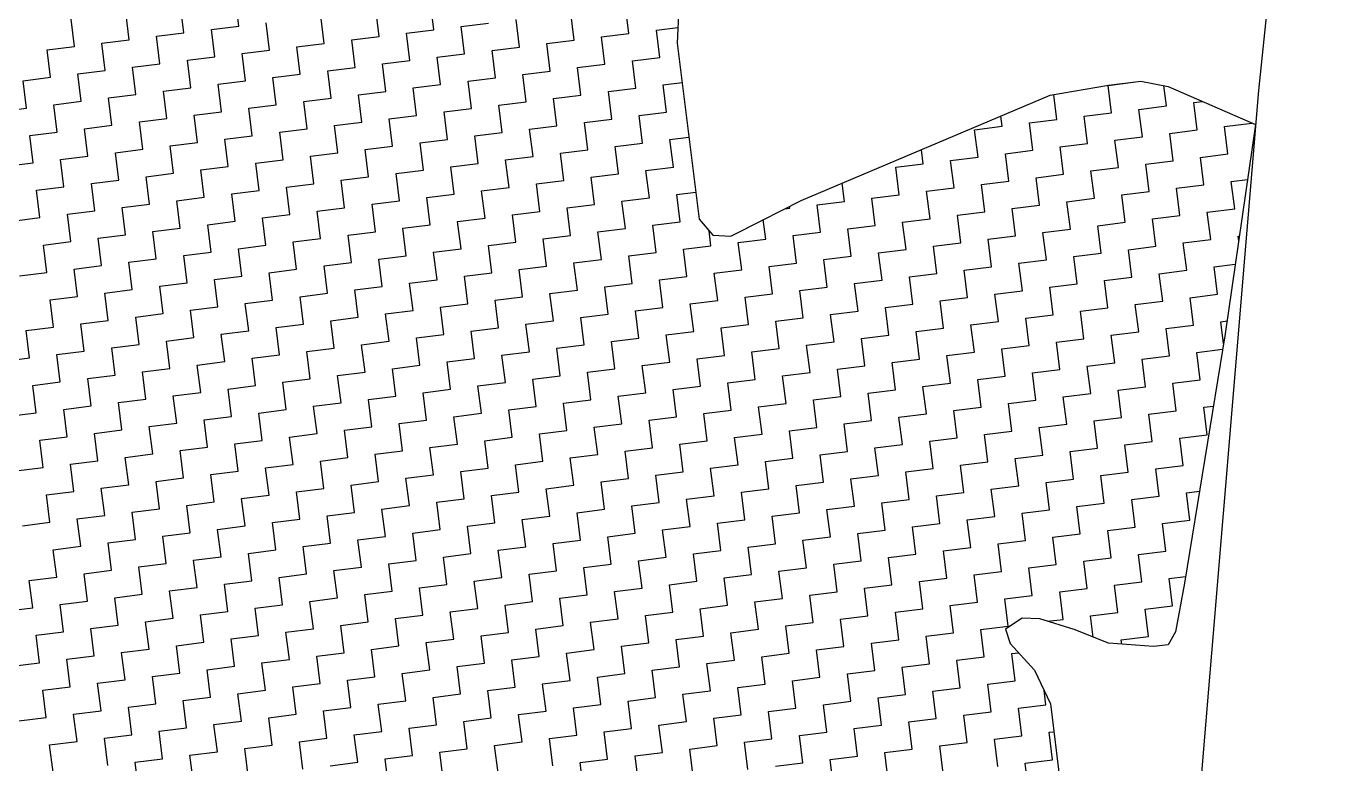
# Model space of a CAD drawing. Header units: metres. Extents: x 286056 to 292206, y 2024114 to 2027347.
# Drawn here: x 291487.5 to 291944.5, y 2025983.3 to 2026242.4 of the extents above; entities that cross this region are included whole.
import ezdxf

# ---------------------------------------------------------------- set-up
doc = ezdxf.new("R2010")
doc.units = ezdxf.units.M
doc.header["$LTSCALE"] = 0.3
doc.header["$MEASUREMENT"] = 0
doc.layers.add('POLY_HATCH', color=12, linetype='Continuous')
doc.layers.add('V_BOUND_LINE', color=7, linetype='Continuous')

# ---------------------------------------------------------------- blocks, each defined once
blk = doc.blocks.new('13')
at = {"layer": 'POLY_HATCH', "linetype": 'Continuous'}
for p, q in [((687.5, 338.75), (687.5, 340)), ((690, 338.75), (690, 340)), ((692.5, 338.75), (692.5, 340)), ((695, 338.75), (695, 340)), ((686.25, 338.75), (687.5, 338.75)), ((686.25, 337.5), (686.25, 338.75)), ((688.75, 338.75), (690, 338.75)), ((688.75, 337.5), (688.75, 338.75)), ((691.25, 338.75), (692.5, 338.75)), ((691.25, 337.5), (691.25, 338.75)), ((693.75, 338.75), (695, 338.75)), ((693.75, 337.5), (693.75, 338.75)), ((696.25, 337.5), (696.25, 338.75)), ((698.75, 337.5), (698.75, 338.75)), ((701.25, 337.5), (701.25, 338.75)), ((703.75, 337.5), (703.75, 338.75)), ((685, 337.5), (686.25, 337.5)), ((685, 336.25), (685, 337.5)), ((687.5, 337.5), (688.75, 337.5)), ((687.5, 336.25), (687.5, 337.5)), ((690, 337.5), (691.25, 337.5)), ((690, 336.25), (690, 337.5)), ((692.5, 337.5), (693.75, 337.5)), ((692.5, 336.25), (692.5, 337.5)), ((695, 337.5), (696.25, 337.5)), ((695, 336.25), (695, 337.5)), ((697.5, 337.5), (698.75, 337.5)), ((697.5, 336.25), (697.5, 337.5)), ((700, 337.5), (701.25, 337.5)), ((700, 336.25), (700, 337.5)), ((702.5, 337.5), (703.75, 337.5)), ((702.5, 336.25), (702.5, 337.5)), ((705, 337.5), (706.25, 337.5)), ((705, 336.25), (705, 337.5)), ((707.5, 336.25), (707.5, 337.5)), ((710, 336.25), (710, 337.5)), ((712.5, 336.25), (712.5, 337.5)), ((683.75, 336.25), (685, 336.25)), ((686.25, 336.25), (687.5, 336.25)), ((686.25, 335), (686.25, 336.25)), ((688.75, 336.25), (690, 336.25)), ((688.75, 335), (688.75, 336.25)), ((691.25, 336.25), (692.5, 336.25)), ((691.25, 335), (691.25, 336.25)), ((693.75, 336.25), (695, 336.25)), ((693.75, 335), (693.75, 336.25)), ((696.25, 336.25), (697.5, 336.25)), ((696.25, 335), (696.25, 336.25)), ((698.75, 336.25), (700, 336.25)), ((698.75, 335), (698.75, 336.25)), ((701.25, 336.25), (702.5, 336.25)), ((701.25, 335), (701.25, 336.25)), ((703.75, 336.25), (705, 336.25)), ((703.75, 335), (703.75, 336.25)), ((706.25, 336.25), (707.5, 336.25)), ((706.25, 335), (706.25, 336.25)), ((708.75, 336.25), (710, 336.25)), ((708.75, 335), (708.75, 336.25)), ((711.25, 336.25), (712.5, 336.25)), ((711.25, 335), (711.25, 336.25)), ((713.75, 336.25), (714.734, 336.25)), ((713.75, 335), (713.75, 336.25)), ((685, 335), (686.25, 335)), ((685, 333.75), (685, 335)), ((687.5, 335), (688.75, 335)), ((687.5, 333.75), (687.5, 335)), ((690, 335), (691.25, 335)), ((690, 333.75), (690, 335)), ((692.5, 335), (693.75, 335)), ((692.5, 333.75), (692.5, 335)), ((695, 335), (696.25, 335)), ((695, 333.75), (695, 335)), ((697.5, 335), (698.75, 335)), ((697.5, 333.75), (697.5, 335)), ((700, 335), (701.25, 335)), ((700, 333.75), (700, 335)), ((702.5, 335), (703.75, 335)), ((702.5, 333.75), (702.5, 335)), ((705, 335), (706.25, 335)), ((705, 333.75), (705, 335)), ((707.5, 335), (708.75, 335)), ((707.5, 333.75), (707.5, 335)), ((710, 335), (711.25, 335)), ((710, 333.75), (710, 335)), ((712.5, 335), (713.75, 335)), ((712.5, 333.75), (712.5, 335)), ((683.75, 333.75), (685, 333.75)), ((686.25, 333.75), (687.5, 333.75)), ((686.25, 332.5), (686.25, 333.75)), ((688.75, 333.75), (690, 333.75)), ((688.75, 332.5), (688.75, 333.75)), ((691.25, 333.75), (692.5, 333.75)), ((691.25, 332.5), (691.25, 333.75)), ((693.75, 333.75), (695, 333.75)), ((693.75, 332.5), (693.75, 333.75)), ((696.25, 333.75), (697.5, 333.75)), ((696.25, 332.5), (696.25, 333.75)), ((698.75, 333.75), (700, 333.75)), ((698.75, 332.5), (698.75, 333.75)), ((701.25, 333.75), (702.5, 333.75)), ((701.25, 332.5), (701.25, 333.75)), ((703.75, 333.75), (705, 333.75)), ((703.75, 332.5), (703.75, 333.75)), ((706.25, 333.75), (707.5, 333.75)), ((706.25, 332.5), (706.25, 333.75)), ((708.75, 333.75), (710, 333.75)), ((708.75, 332.5), (708.75, 333.75)), ((711.25, 333.75), (712.5, 333.75)), ((711.25, 332.5), (711.25, 333.75)), ((713.75, 333.75), (714.616, 333.75)), ((713.75, 332.5), (713.75, 333.75)), ((685, 332.5), (686.25, 332.5)), ((685, 331.25), (685, 332.5)), ((687.5, 332.5), (688.75, 332.5)), ((687.5, 331.25), (687.5, 332.5)), ((690, 332.5), (691.25, 332.5)), ((690, 331.25), (690, 332.5)), ((692.5, 332.5), (693.75, 332.5)), ((692.5, 331.25), (692.5, 332.5)), ((695, 332.5), (696.25, 332.5)), ((695, 331.25), (695, 332.5)), ((697.5, 332.5), (698.75, 332.5)), ((697.5, 331.25), (697.5, 332.5)), ((700, 332.5), (701.25, 332.5)), ((700, 331.25), (700, 332.5)), ((702.5, 332.5), (703.75, 332.5)), ((702.5, 331.25), (702.5, 332.5)), ((705, 332.5), (706.25, 332.5)), ((705, 331.25), (705, 332.5)), ((707.5, 332.5), (708.75, 332.5)), ((707.5, 331.25), (707.5, 332.5)), ((710, 332.5), (711.25, 332.5)), ((710, 331.25), (710, 332.5)), ((712.5, 332.5), (713.75, 332.5)), ((712.5, 331.25), (712.5, 332.5)), ((683.75, 331.25), (685, 331.25)), ((686.25, 331.25), (687.5, 331.25)), ((686.25, 330), (686.25, 331.25)), ((688.75, 331.25), (690, 331.25)), ((688.75, 330), (688.75, 331.25)), ((691.25, 331.25), (692.5, 331.25)), ((691.25, 330), (691.25, 331.25)), ((693.75, 331.25), (695, 331.25)), ((693.75, 330), (693.75, 331.25)), ((696.25, 331.25), (697.5, 331.25)), ((696.25, 330), (696.25, 331.25)), ((698.75, 331.25), (700, 331.25)), ((698.75, 330), (698.75, 331.25)), ((701.25, 331.25), (702.5, 331.25)), ((701.25, 330), (701.25, 331.25)), ((703.75, 331.25), (705, 331.25)), ((703.75, 330), (703.75, 331.25)), ((706.25, 331.25), (707.5, 331.25)), ((706.25, 330), (706.25, 331.25)), ((708.75, 331.25), (710, 331.25)), ((708.75, 330), (708.75, 331.25)), ((711.25, 331.25), (712.5, 331.25)), ((711.25, 330), (711.25, 331.25)), ((713.75, 331.25), (714.616, 331.25)), ((713.75, 330), (713.75, 331.25)), ((731.25, 330), (731.25, 331.134)), ((733.75, 331.25), (735, 331.25)), ((733.75, 330), (733.75, 331.25)), ((735, 331.25), (735, 331.26)), ((736.25, 330), (736.25, 330.923)), ((728.75, 330), (728.75, 330.463)), ((685, 330), (686.25, 330)), ((685, 328.75), (685, 330)), ((687.5, 330), (688.75, 330)), ((687.5, 328.75), (687.5, 330)), ((690, 330), (691.25, 330)), ((690, 328.75), (690, 330)), ((692.5, 330), (693.75, 330)), ((692.5, 328.75), (692.5, 330)), ((695, 330), (696.25, 330)), ((695, 328.75), (695, 330)), ((697.5, 330), (698.75, 330)), ((697.5, 328.75), (697.5, 330)), ((700, 330), (701.25, 330)), ((700, 328.75), (700, 330)), ((702.5, 330), (703.75, 330)), ((702.5, 328.75), (702.5, 330)), ((705, 330), (706.25, 330)), ((705, 328.75), (705, 330)), ((707.5, 330), (708.75, 330)), ((707.5, 328.75), (707.5, 330)), ((710, 330), (711.25, 330)), ((710, 328.75), (710, 330)), ((712.5, 330), (713.75, 330)), ((712.5, 328.75), (712.5, 330)), ((727.5, 330), (728.75, 330)), ((727.5, 328.75), (727.5, 330)), ((730, 330), (731.25, 330)), ((730, 328.75), (730, 330)), ((732.5, 330), (733.75, 330)), ((732.5, 328.75), (732.5, 330)), ((735, 330), (736.25, 330)), ((735, 328.75), (735, 330)), ((737.5, 330), (737.899, 330)), ((737.5, 328.75), (737.5, 330)), ((725, 328.75), (725, 329.398)), ((683.75, 328.75), (685, 328.75)), ((686.25, 328.75), (687.5, 328.75)), ((686.25, 327.5), (686.25, 328.75)), ((688.75, 328.75), (690, 328.75)), ((688.75, 327.5), (688.75, 328.75)), ((691.25, 328.75), (692.5, 328.75)), ((691.25, 327.5), (691.25, 328.75)), ((693.75, 328.75), (695, 328.75)), ((693.75, 327.5), (693.75, 328.75)), ((696.25, 328.75), (697.5, 328.75)), ((696.25, 327.5), (696.25, 328.75)), ((698.75, 328.75), (700, 328.75)), ((698.75, 327.5), (698.75, 328.75)), ((701.25, 328.75), (702.5, 328.75)), ((701.25, 327.5), (701.25, 328.75)), ((703.75, 328.75), (705, 328.75)), ((703.75, 327.5), (703.75, 328.75)), ((706.25, 328.75), (707.5, 328.75)), ((706.25, 327.5), (706.25, 328.75)), ((708.75, 328.75), (710, 328.75)), ((708.75, 327.5), (708.75, 328.75)), ((711.25, 328.75), (712.5, 328.75)), ((711.25, 327.5), (711.25, 328.75)), ((713.75, 328.75), (714.616, 328.75)), ((713.75, 327.5), (713.75, 328.75)), ((723.75, 328.75), (725, 328.75)), ((723.75, 327.5), (723.75, 328.75)), ((726.25, 328.75), (727.5, 328.75)), ((726.25, 327.5), (726.25, 328.75)), ((728.75, 328.75), (730, 328.75)), ((728.75, 327.5), (728.75, 328.75)), ((731.25, 328.75), (732.5, 328.75)), ((731.25, 327.5), (731.25, 328.75)), ((733.75, 328.75), (735, 328.75)), ((733.75, 327.5), (733.75, 328.75)), ((736.25, 328.75), (737.5, 328.75)), ((736.25, 327.5), (736.25, 328.75)), ((738.75, 328.75), (740, 328.75)), ((738.75, 327.5), (738.75, 328.75)), ((740, 328.75), (740, 328.761)), ((721.25, 327.5), (721.25, 328.333)), ((685, 327.5), (686.25, 327.5)), ((685, 326.25), (685, 327.5)), ((687.5, 327.5), (688.75, 327.5)), ((687.5, 326.25), (687.5, 327.5)), ((690, 327.5), (691.25, 327.5)), ((690, 326.25), (690, 327.5)), ((692.5, 327.5), (693.75, 327.5)), ((692.5, 326.25), (692.5, 327.5)), ((695, 327.5), (696.25, 327.5)), ((695, 326.25), (695, 327.5)), ((697.5, 327.5), (698.75, 327.5)), ((697.5, 326.25), (697.5, 327.5)), ((700, 327.5), (701.25, 327.5)), ((700, 326.25), (700, 327.5)), ((702.5, 327.5), (703.75, 327.5)), ((702.5, 326.25), (702.5, 327.5)), ((705, 327.5), (706.25, 327.5)), ((705, 326.25), (705, 327.5)), ((707.5, 327.5), (708.75, 327.5)), ((707.5, 326.25), (707.5, 327.5)), ((710, 327.5), (711.25, 327.5)), ((710, 326.25), (710, 327.5)), ((712.5, 327.5), (713.75, 327.5)), ((712.5, 326.25), (712.5, 327.5)), ((718.518, 327.5), (718.75, 327.5)), ((718.75, 327.5), (718.75, 327.583)), ((720, 327.5), (721.25, 327.5)), ((720, 326.25), (720, 327.5)), ((722.5, 327.5), (723.75, 327.5)), ((722.5, 326.25), (722.5, 327.5)), ((725, 327.5), (726.25, 327.5)), ((725, 326.25), (725, 327.5)), ((727.5, 327.5), (728.75, 327.5)), ((727.5, 326.25), (727.5, 327.5)), ((730, 327.5), (731.25, 327.5)), ((730, 326.25), (730, 327.5)), ((732.5, 327.5), (733.75, 327.5)), ((732.5, 326.25), (732.5, 327.5)), ((735, 327.5), (736.25, 327.5)), ((735, 326.25), (735, 327.5)), ((737.5, 327.5), (738.75, 327.5)), ((737.5, 326.25), (737.5, 327.5)), ((715, 326.25), (715, 326.937)), ((717.5, 326.25), (717.5, 327.137)), ((683.75, 326.25), (685, 326.25)), ((683.75, 325), (683.75, 326.25)), ((686.25, 326.25), (687.5, 326.25)), ((686.25, 325), (686.25, 326.25)), ((688.75, 326.25), (690, 326.25)), ((688.75, 325), (688.75, 326.25)), ((691.25, 326.25), (692.5, 326.25)), ((691.25, 325), (691.25, 326.25)), ((693.75, 326.25), (695, 326.25)), ((693.75, 325), (693.75, 326.25)), ((696.25, 326.25), (697.5, 326.25)), ((696.25, 325), (696.25, 326.25)), ((698.75, 326.25), (700, 326.25)), ((698.75, 325), (698.75, 326.25)), ((701.25, 326.25), (702.5, 326.25)), ((701.25, 325), (701.25, 326.25)), ((703.75, 326.25), (705, 326.25)), ((703.75, 325), (703.75, 326.25)), ((706.25, 326.25), (707.5, 326.25)), ((706.25, 325), (706.25, 326.25)), ((708.75, 326.25), (710, 326.25)), ((708.75, 325), (708.75, 326.25)), ((711.25, 326.25), (712.5, 326.25)), ((711.25, 325), (711.25, 326.25)), ((713.75, 326.25), (715, 326.25)), ((713.75, 325), (713.75, 326.25)), ((716.25, 326.25), (717.5, 326.25)), ((716.25, 325), (716.25, 326.25)), ((718.75, 326.25), (720, 326.25)), ((718.75, 325), (718.75, 326.25)), ((721.25, 326.25), (722.5, 326.25)), ((721.25, 325), (721.25, 326.25)), ((723.75, 326.25), (725, 326.25)), ((723.75, 325), (723.75, 326.25)), ((726.25, 326.25), (727.5, 326.25)), ((726.25, 325), (726.25, 326.25)), ((728.75, 326.25), (730, 326.25)), ((728.75, 325), (728.75, 326.25)), ((731.25, 326.25), (732.5, 326.25)), ((731.25, 325), (731.25, 326.25)), ((733.75, 326.25), (735, 326.25)), ((733.75, 325), (733.75, 326.25)), ((736.25, 326.25), (737.5, 326.25)), ((736.25, 325), (736.25, 326.25)), ((738.75, 326.25), (739.495, 326.25)), ((738.75, 325), (738.75, 326.25)), ((682.5, 325), (683.75, 325)), ((685, 325), (686.25, 325)), ((685, 323.75), (685, 325)), ((687.5, 325), (688.75, 325)), ((687.5, 323.75), (687.5, 325)), ((690, 325), (691.25, 325)), ((690, 323.75), (690, 325)), ((692.5, 325), (693.75, 325)), ((692.5, 323.75), (692.5, 325)), ((695, 325), (696.25, 325)), ((695, 323.75), (695, 325)), ((697.5, 325), (698.75, 325)), ((697.5, 323.75), (697.5, 325)), ((700, 325), (701.25, 325)), ((700, 323.75), (700, 325)), ((702.5, 325), (703.75, 325)), ((702.5, 323.75), (702.5, 325)), ((705, 325), (706.25, 325)), ((705, 323.75), (705, 325)), ((707.5, 325), (708.75, 325)), ((707.5, 323.75), (707.5, 325)), ((710, 325), (711.25, 325)), ((710, 323.75), (710, 325)), ((712.5, 325), (713.75, 325)), ((712.5, 323.75), (712.5, 325)), ((715, 325), (716.25, 325)), ((715, 323.75), (715, 325)), ((717.5, 325), (718.75, 325)), ((717.5, 323.75), (717.5, 325)), ((720, 325), (721.25, 325)), ((720, 323.75), (720, 325)), ((722.5, 325), (723.75, 325)), ((722.5, 323.75), (722.5, 325)), ((725, 325), (726.25, 325)), ((725, 323.75), (725, 325)), ((727.5, 325), (728.75, 325)), ((727.5, 323.75), (727.5, 325)), ((730, 325), (731.25, 325)), ((730, 323.75), (730, 325)), ((732.5, 325), (733.75, 325)), ((732.5, 323.75), (732.5, 325)), ((735, 325), (736.25, 325)), ((735, 323.75), (735, 325)), ((737.5, 325), (738.75, 325)), ((737.5, 323.75), (737.5, 325)), ((683.75, 323.75), (685, 323.75)), ((683.75, 322.5), (683.75, 323.75)), ((686.25, 323.75), (687.5, 323.75)), ((686.25, 322.5), (686.25, 323.75)), ((688.75, 323.75), (690, 323.75)), ((688.75, 322.5), (688.75, 323.75)), ((691.25, 323.75), (692.5, 323.75)), ((691.25, 322.5), (691.25, 323.75)), ((693.75, 323.75), (695, 323.75)), ((693.75, 322.5), (693.75, 323.75)), ((696.25, 323.75), (697.5, 323.75)), ((696.25, 322.5), (696.25, 323.75)), ((698.75, 323.75), (700, 323.75)), ((698.75, 322.5), (698.75, 323.75)), ((701.25, 323.75), (702.5, 323.75)), ((701.25, 322.5), (701.25, 323.75)), ((703.75, 323.75), (705, 323.75)), ((703.75, 322.5), (703.75, 323.75)), ((706.25, 323.75), (707.5, 323.75)), ((706.25, 322.5), (706.25, 323.75)), ((708.75, 323.75), (710, 323.75)), ((708.75, 322.5), (708.75, 323.75)), ((711.25, 323.75), (712.5, 323.75)), ((711.25, 322.5), (711.25, 323.75)), ((713.75, 323.75), (715, 323.75)), ((713.75, 322.5), (713.75, 323.75)), ((716.25, 323.75), (717.5, 323.75)), ((716.25, 322.5), (716.25, 323.75)), ((718.75, 323.75), (720, 323.75)), ((718.75, 322.5), (718.75, 323.75)), ((721.25, 323.75), (722.5, 323.75)), ((721.25, 322.5), (721.25, 323.75)), ((723.75, 323.75), (725, 323.75)), ((723.75, 322.5), (723.75, 323.75)), ((726.25, 323.75), (727.5, 323.75)), ((726.25, 322.5), (726.25, 323.75)), ((728.75, 323.75), (730, 323.75)), ((728.75, 322.5), (728.75, 323.75)), ((731.25, 323.75), (732.5, 323.75)), ((731.25, 322.5), (731.25, 323.75)), ((733.75, 323.75), (735, 323.75)), ((733.75, 322.5), (733.75, 323.75)), ((736.25, 323.75), (737.5, 323.75)), ((736.25, 322.5), (736.25, 323.75)), ((738.75, 323.75), (738.81, 323.75)), ((738.75, 323.532), (738.75, 323.75)), ((682.5, 322.5), (683.75, 322.5)), ((685, 322.5), (686.25, 322.5)), ((685, 321.25), (685, 322.5)), ((687.5, 322.5), (688.75, 322.5)), ((687.5, 321.25), (687.5, 322.5)), ((690, 322.5), (691.25, 322.5)), ((690, 321.25), (690, 322.5)), ((692.5, 322.5), (693.75, 322.5)), ((692.5, 321.25), (692.5, 322.5)), ((695, 322.5), (696.25, 322.5)), ((695, 321.25), (695, 322.5)), ((697.5, 322.5), (698.75, 322.5)), ((697.5, 321.25), (697.5, 322.5)), ((700, 322.5), (701.25, 322.5)), ((700, 321.25), (700, 322.5)), ((702.5, 322.5), (703.75, 322.5)), ((702.5, 321.25), (702.5, 322.5)), ((705, 322.5), (706.25, 322.5)), ((705, 321.25), (705, 322.5)), ((707.5, 322.5), (708.75, 322.5)), ((707.5, 321.25), (707.5, 322.5)), ((710, 322.5), (711.25, 322.5)), ((710, 321.25), (710, 322.5)), ((712.5, 322.5), (713.75, 322.5)), ((712.5, 321.25), (712.5, 322.5)), ((715, 322.5), (716.25, 322.5)), ((715, 321.25), (715, 322.5)), ((717.5, 322.5), (718.75, 322.5)), ((717.5, 321.25), (717.5, 322.5)), ((720, 322.5), (721.25, 322.5)), ((720, 321.25), (720, 322.5)), ((722.5, 322.5), (723.75, 322.5)), ((722.5, 321.25), (722.5, 322.5)), ((725, 322.5), (726.25, 322.5)), ((725, 321.25), (725, 322.5)), ((727.5, 322.5), (728.75, 322.5)), ((727.5, 321.25), (727.5, 322.5)), ((730, 322.5), (731.25, 322.5)), ((730, 321.25), (730, 322.5)), ((732.5, 322.5), (733.75, 322.5)), ((732.5, 321.25), (732.5, 322.5)), ((735, 322.5), (736.25, 322.5)), ((735, 321.25), (735, 322.5)), ((737.5, 322.5), (738.467, 322.5)), ((737.5, 321.25), (737.5, 322.5)), ((683.75, 321.25), (685, 321.25)), ((683.75, 320), (683.75, 321.25)), ((686.25, 321.25), (687.5, 321.25)), ((686.25, 320), (686.25, 321.25)), ((688.75, 321.25), (690, 321.25)), ((688.75, 320), (688.75, 321.25)), ((691.25, 321.25), (692.5, 321.25)), ((691.25, 320), (691.25, 321.25)), ((693.75, 321.25), (695, 321.25)), ((693.75, 320), (693.75, 321.25)), ((696.25, 321.25), (697.5, 321.25)), ((696.25, 320), (696.25, 321.25)), ((698.75, 321.25), (700, 321.25)), ((698.75, 320), (698.75, 321.25)), ((701.25, 321.25), (702.5, 321.25)), ((701.25, 320), (701.25, 321.25)), ((703.75, 321.25), (705, 321.25)), ((703.75, 320), (703.75, 321.25)), ((706.25, 321.25), (707.5, 321.25)), ((706.25, 320), (706.25, 321.25)), ((708.75, 321.25), (710, 321.25)), ((708.75, 320), (708.75, 321.25)), ((711.25, 321.25), (712.5, 321.25)), ((711.25, 320), (711.25, 321.25)), ((713.75, 321.25), (715, 321.25)), ((713.75, 320), (713.75, 321.25)), ((716.25, 321.25), (717.5, 321.25)), ((716.25, 320), (716.25, 321.25)), ((718.75, 321.25), (720, 321.25)), ((718.75, 320), (718.75, 321.25)), ((721.25, 321.25), (722.5, 321.25)), ((721.25, 320), (721.25, 321.25)), ((723.75, 321.25), (725, 321.25)), ((723.75, 320), (723.75, 321.25)), ((726.25, 321.25), (727.5, 321.25)), ((726.25, 320), (726.25, 321.25)), ((728.75, 321.25), (730, 321.25)), ((728.75, 320), (728.75, 321.25)), ((731.25, 321.25), (732.5, 321.25)), ((731.25, 320), (731.25, 321.25)), ((733.75, 321.25), (735, 321.25)), ((733.75, 320), (733.75, 321.25)), ((736.25, 321.25), (737.5, 321.25)), ((736.25, 320), (736.25, 321.25)), ((682.5, 320), (683.75, 320)), ((685, 320), (686.25, 320)), ((685, 318.75), (685, 320)), ((687.5, 320), (688.75, 320)), ((687.5, 318.75), (687.5, 320)), ((690, 320), (691.25, 320)), ((690, 318.75), (690, 320)), ((692.5, 320), (693.75, 320)), ((692.5, 318.75), (692.5, 320)), ((695, 320), (696.25, 320)), ((695, 318.75), (695, 320)), ((697.5, 320), (698.75, 320)), ((697.5, 318.75), (697.5, 320)), ((700, 320), (701.25, 320)), ((700, 318.75), (700, 320)), ((702.5, 320), (703.75, 320)), ((702.5, 318.75), (702.5, 320)), ((705, 320), (706.25, 320)), ((705, 318.75), (705, 320)), ((707.5, 320), (708.75, 320)), ((707.5, 318.75), (707.5, 320)), ((710, 320), (711.25, 320)), ((710, 318.75), (710, 320)), ((712.5, 320), (713.75, 320)), ((712.5, 318.75), (712.5, 320)), ((715, 320), (716.25, 320)), ((715, 318.75), (715, 320)), ((717.5, 320), (718.75, 320)), ((717.5, 318.75), (717.5, 320)), ((720, 320), (721.25, 320)), ((720, 318.75), (720, 320)), ((722.5, 320), (723.75, 320)), ((722.5, 318.75), (722.5, 320)), ((725, 320), (726.25, 320)), ((725, 318.75), (725, 320)), ((727.5, 320), (728.75, 320)), ((727.5, 318.75), (727.5, 320)), ((730, 320), (731.25, 320)), ((730, 318.75), (730, 320)), ((732.5, 320), (733.75, 320)), ((732.5, 318.75), (732.5, 320)), ((735, 320), (736.25, 320)), ((735, 318.75), (735, 320)), ((737.5, 320), (737.782, 320)), ((737.5, 319.001), (737.5, 320)), ((683.75, 318.75), (685, 318.75)), ((683.75, 317.5), (683.75, 318.75)), ((686.25, 318.75), (687.5, 318.75)), ((686.25, 317.5), (686.25, 318.75)), ((688.75, 318.75), (690, 318.75)), ((688.75, 317.5), (688.75, 318.75)), ((691.25, 318.75), (692.5, 318.75)), ((691.25, 317.5), (691.25, 318.75)), ((693.75, 318.75), (695, 318.75)), ((693.75, 317.5), (693.75, 318.75)), ((696.25, 318.75), (697.5, 318.75)), ((696.25, 317.5), (696.25, 318.75)), ((698.75, 318.75), (700, 318.75)), ((698.75, 317.5), (698.75, 318.75)), ((701.25, 318.75), (702.5, 318.75)), ((701.25, 317.5), (701.25, 318.75)), ((703.75, 318.75), (705, 318.75)), ((703.75, 317.5), (703.75, 318.75)), ((706.25, 318.75), (707.5, 318.75)), ((706.25, 317.5), (706.25, 318.75)), ((708.75, 318.75), (710, 318.75)), ((708.75, 317.5), (708.75, 318.75)), ((711.25, 318.75), (712.5, 318.75)), ((711.25, 317.5), (711.25, 318.75)), ((713.75, 318.75), (715, 318.75)), ((713.75, 317.5), (713.75, 318.75)), ((716.25, 318.75), (717.5, 318.75)), ((716.25, 317.5), (716.25, 318.75)), ((718.75, 318.75), (720, 318.75)), ((718.75, 317.5), (718.75, 318.75)), ((721.25, 318.75), (722.5, 318.75)), ((721.25, 317.5), (721.25, 318.75)), ((723.75, 318.75), (725, 318.75)), ((723.75, 317.5), (723.75, 318.75)), ((726.25, 318.75), (727.5, 318.75)), ((726.25, 317.5), (726.25, 318.75)), ((728.75, 318.75), (730, 318.75)), ((728.75, 317.5), (728.75, 318.75)), ((731.25, 318.75), (732.5, 318.75)), ((731.25, 317.5), (731.25, 318.75)), ((733.75, 318.75), (735, 318.75)), ((733.75, 317.5), (733.75, 318.75)), ((736.25, 318.75), (737.426, 318.75)), ((736.25, 317.5), (736.25, 318.75)), ((682.5, 317.5), (683.75, 317.5)), ((685, 317.5), (686.25, 317.5)), ((685, 316.25), (685, 317.5)), ((687.5, 317.5), (688.75, 317.5)), ((687.5, 316.25), (687.5, 317.5)), ((690, 317.5), (691.25, 317.5)), ((690, 316.25), (690, 317.5)), ((692.5, 317.5), (693.75, 317.5)), ((692.5, 316.25), (692.5, 317.5)), ((695, 317.5), (696.25, 317.5)), ((695, 316.25), (695, 317.5)), ((697.5, 317.5), (698.75, 317.5)), ((697.5, 316.25), (697.5, 317.5)), ((700, 317.5), (701.25, 317.5)), ((700, 316.25), (700, 317.5)), ((702.5, 317.5), (703.75, 317.5)), ((702.5, 316.25), (702.5, 317.5)), ((705, 317.5), (706.25, 317.5)), ((705, 316.25), (705, 317.5)), ((707.5, 317.5), (708.75, 317.5)), ((707.5, 316.25), (707.5, 317.5)), ((710, 317.5), (711.25, 317.5)), ((710, 316.25), (710, 317.5)), ((712.5, 317.5), (713.75, 317.5)), ((712.5, 316.25), (712.5, 317.5)), ((715, 317.5), (716.25, 317.5)), ((715, 316.25), (715, 317.5)), ((717.5, 317.5), (718.75, 317.5)), ((717.5, 316.25), (717.5, 317.5)), ((720, 317.5), (721.25, 317.5)), ((720, 316.25), (720, 317.5)), ((722.5, 317.5), (723.75, 317.5)), ((722.5, 316.25), (722.5, 317.5)), ((725, 317.5), (726.25, 317.5)), ((725, 316.25), (725, 317.5)), ((727.5, 317.5), (728.75, 317.5)), ((727.5, 316.25), (727.5, 317.5)), ((730, 317.5), (731.25, 317.5)), ((730, 316.25), (730, 317.5)), ((732.5, 317.5), (733.75, 317.5)), ((732.5, 316.25), (732.5, 317.5)), ((735, 317.5), (736.25, 317.5)), ((735, 316.25), (735, 317.5)), ((683.75, 316.25), (685, 316.25)), ((683.75, 315), (683.75, 316.25)), ((686.25, 316.25), (687.5, 316.25)), ((686.25, 315), (686.25, 316.25)), ((688.75, 316.25), (690, 316.25)), ((688.75, 315), (688.75, 316.25)), ((691.25, 316.25), (692.5, 316.25)), ((691.25, 315), (691.25, 316.25)), ((693.75, 316.25), (695, 316.25)), ((693.75, 315), (693.75, 316.25)), ((696.25, 316.25), (697.5, 316.25)), ((696.25, 315), (696.25, 316.25)), ((698.75, 316.25), (700, 316.25)), ((698.75, 315), (698.75, 316.25)), ((701.25, 316.25), (702.5, 316.25)), ((701.25, 315), (701.25, 316.25)), ((703.75, 316.25), (705, 316.25)), ((703.75, 315), (703.75, 316.25)), ((706.25, 316.25), (707.5, 316.25)), ((706.25, 315), (706.25, 316.25)), ((708.75, 316.25), (710, 316.25)), ((708.75, 315), (708.75, 316.25)), ((711.25, 316.25), (712.5, 316.25)), ((711.25, 315), (711.25, 316.25)), ((713.75, 316.25), (715, 316.25)), ((713.75, 315), (713.75, 316.25)), ((716.25, 316.25), (717.5, 316.25)), ((716.25, 315), (716.25, 316.25)), ((718.75, 316.25), (720, 316.25)), ((718.75, 315), (718.75, 316.25)), ((721.25, 316.25), (722.5, 316.25)), ((721.25, 315), (721.25, 316.25)), ((723.75, 316.25), (725, 316.25)), ((723.75, 315), (723.75, 316.25)), ((726.25, 316.25), (727.5, 316.25)), ((726.25, 315), (726.25, 316.25)), ((728.75, 316.25), (730, 316.25)), ((728.75, 315), (728.75, 316.25)), ((731.25, 316.25), (732.5, 316.25)), ((731.25, 315), (731.25, 316.25)), ((733.75, 316.25), (735, 316.25)), ((733.75, 315), (733.75, 316.25)), ((736.25, 316.25), (736.694, 316.25)), ((736.25, 315), (736.25, 316.25)), ((682.5, 315), (683.75, 315)), ((682.5, 313.75), (682.5, 315)), ((685, 315), (686.25, 315)), ((685, 313.75), (685, 315)), ((687.5, 315), (688.75, 315)), ((687.5, 313.75), (687.5, 315)), ((690, 315), (691.25, 315)), ((690, 313.75), (690, 315)), ((692.5, 315), (693.75, 315)), ((692.5, 313.75), (692.5, 315)), ((695, 315), (696.25, 315)), ((695, 313.75), (695, 315)), ((697.5, 315), (698.75, 315)), ((697.5, 313.75), (697.5, 315)), ((700, 315), (701.25, 315)), ((700, 313.75), (700, 315)), ((702.5, 315), (703.75, 315)), ((702.5, 313.75), (702.5, 315)), ((705, 315), (706.25, 315)), ((705, 313.75), (705, 315)), ((707.5, 315), (708.75, 315)), ((707.5, 313.75), (707.5, 315)), ((710, 315), (711.25, 315)), ((710, 313.75), (710, 315)), ((712.5, 315), (713.75, 315)), ((712.5, 313.75), (712.5, 315)), ((715, 315), (716.25, 315)), ((715, 313.75), (715, 315)), ((717.5, 315), (718.75, 315)), ((717.5, 313.75), (717.5, 315)), ((720, 315), (721.25, 315)), ((720, 313.75), (720, 315)), ((722.5, 315), (723.75, 315)), ((722.5, 313.75), (722.5, 315)), ((725, 315), (726.25, 315)), ((725, 313.75), (725, 315)), ((727.5, 315), (728.75, 315)), ((727.5, 313.75), (727.5, 315)), ((730, 315), (731.25, 315)), ((730, 313.75), (730, 315)), ((732.5, 315), (733.75, 315)), ((732.5, 313.75), (732.5, 315)), ((735, 315), (736.25, 315)), ((735, 313.75), (735, 315)), ((681.25, 313.75), (682.5, 313.75)), ((683.75, 313.75), (685, 313.75)), ((683.75, 312.5), (683.75, 313.75)), ((686.25, 313.75), (687.5, 313.75)), ((686.25, 312.5), (686.25, 313.75)), ((688.75, 313.75), (690, 313.75)), ((688.75, 312.5), (688.75, 313.75)), ((691.25, 313.75), (692.5, 313.75)), ((691.25, 312.5), (691.25, 313.75)), ((693.75, 313.75), (695, 313.75)), ((693.75, 312.5), (693.75, 313.75)), ((696.25, 313.75), (697.5, 313.75)), ((696.25, 312.5), (696.25, 313.75)), ((698.75, 313.75), (700, 313.75)), ((698.75, 312.5), (698.75, 313.75)), ((701.25, 313.75), (702.5, 313.75)), ((701.25, 312.5), (701.25, 313.75)), ((703.75, 313.75), (705, 313.75)), ((703.75, 312.5), (703.75, 313.75)), ((706.25, 313.75), (707.5, 313.75)), ((706.25, 312.5), (706.25, 313.75)), ((708.75, 313.75), (710, 313.75)), ((708.75, 312.5), (708.75, 313.75)), ((711.25, 313.75), (712.5, 313.75)), ((711.25, 312.5), (711.25, 313.75)), ((713.75, 313.75), (715, 313.75)), ((713.75, 312.5), (713.75, 313.75)), ((716.25, 313.75), (717.5, 313.75)), ((716.25, 312.5), (716.25, 313.75)), ((718.75, 313.75), (720, 313.75)), ((718.75, 312.5), (718.75, 313.75)), ((721.25, 313.75), (722.5, 313.75)), ((721.25, 312.5), (721.25, 313.75)), ((723.75, 313.75), (725, 313.75)), ((723.75, 312.5), (723.75, 313.75)), ((726.25, 313.75), (727.5, 313.75)), ((726.25, 312.5), (726.25, 313.75)), ((728.75, 313.75), (730, 313.75)), ((728.75, 312.5), (728.75, 313.75)), ((731.25, 313.75), (732.5, 313.75)), ((731.25, 312.5), (731.25, 313.75)), ((733.75, 313.75), (735, 313.75)), ((733.75, 312.5), (733.75, 313.75)), ((682.5, 312.5), (683.75, 312.5)), ((682.5, 311.25), (682.5, 312.5)), ((685, 312.5), (686.25, 312.5)), ((685, 311.25), (685, 312.5)), ((687.5, 312.5), (688.75, 312.5)), ((687.5, 311.25), (687.5, 312.5)), ((690, 312.5), (691.25, 312.5)), ((690, 311.25), (690, 312.5)), ((692.5, 312.5), (693.75, 312.5)), ((692.5, 311.25), (692.5, 312.5)), ((695, 312.5), (696.25, 312.5)), ((695, 311.25), (695, 312.5)), ((697.5, 312.5), (698.75, 312.5)), ((697.5, 311.25), (697.5, 312.5)), ((700, 312.5), (701.25, 312.5)), ((700, 311.25), (700, 312.5)), ((702.5, 312.5), (703.75, 312.5)), ((702.5, 311.25), (702.5, 312.5)), ((705, 312.5), (706.25, 312.5)), ((705, 311.25), (705, 312.5)), ((707.5, 312.5), (708.75, 312.5)), ((707.5, 311.25), (707.5, 312.5)), ((710, 312.5), (711.25, 312.5)), ((710, 311.25), (710, 312.5)), ((712.5, 312.5), (713.75, 312.5)), ((712.5, 311.25), (712.5, 312.5)), ((715, 312.5), (716.25, 312.5)), ((715, 311.25), (715, 312.5)), ((717.5, 312.5), (718.75, 312.5)), ((717.5, 311.25), (717.5, 312.5)), ((720, 312.5), (721.25, 312.5)), ((720, 311.25), (720, 312.5)), ((722.5, 312.5), (723.75, 312.5)), ((722.5, 311.25), (722.5, 312.5)), ((725, 312.5), (726.25, 312.5)), ((725, 311.25), (725, 312.5)), ((727.5, 312.5), (728.75, 312.5)), ((727.5, 311.25), (727.5, 312.5)), ((730, 312.5), (731.25, 312.5)), ((730, 311.25), (730, 312.5)), ((732.5, 312.5), (733.75, 312.5)), ((732.5, 311.25), (732.5, 312.5)), ((735, 312.5), (735.596, 312.5)), ((735, 311.25), (735, 312.5)), ((681.25, 311.25), (682.5, 311.25)), ((683.75, 311.25), (685, 311.25)), ((683.75, 310), (683.75, 311.25)), ((686.25, 311.25), (687.5, 311.25)), ((686.25, 310), (686.25, 311.25)), ((688.75, 311.25), (690, 311.25)), ((688.75, 310), (688.75, 311.25)), ((691.25, 311.25), (692.5, 311.25)), ((691.25, 310), (691.25, 311.25)), ((693.75, 311.25), (695, 311.25)), ((693.75, 310), (693.75, 311.25)), ((696.25, 311.25), (697.5, 311.25)), ((696.25, 310), (696.25, 311.25)), ((698.75, 311.25), (700, 311.25)), ((698.75, 310), (698.75, 311.25)), ((701.25, 311.25), (702.5, 311.25)), ((701.25, 310), (701.25, 311.25)), ((703.75, 311.25), (705, 311.25)), ((703.75, 310), (703.75, 311.25)), ((706.25, 311.25), (707.5, 311.25)), ((706.25, 310), (706.25, 311.25)), ((708.75, 311.25), (710, 311.25)), ((708.75, 310), (708.75, 311.25)), ((711.25, 311.25), (712.5, 311.25)), ((711.25, 310), (711.25, 311.25)), ((713.75, 311.25), (715, 311.25)), ((713.75, 310), (713.75, 311.25)), ((716.25, 311.25), (717.5, 311.25)), ((716.25, 310), (716.25, 311.25)), ((718.75, 311.25), (720, 311.25)), ((718.75, 310), (718.75, 311.25)), ((721.25, 311.25), (722.5, 311.25)), ((721.25, 310), (721.25, 311.25)), ((723.75, 311.25), (725, 311.25)), ((723.75, 310), (723.75, 311.25)), ((726.25, 311.25), (727.5, 311.25)), ((726.25, 310), (726.25, 311.25)), ((728.75, 311.25), (730, 311.25)), ((728.75, 310), (728.75, 311.25)), ((731.25, 311.25), (732.5, 311.25)), ((731.25, 310), (731.25, 311.25)), ((733.75, 311.25), (735, 311.25)), ((733.75, 310), (733.75, 311.25)), ((682.5, 310), (683.75, 310)), ((682.5, 308.75), (682.5, 310)), ((685, 310), (686.25, 310)), ((685, 308.75), (685, 310)), ((687.5, 310), (688.75, 310)), ((687.5, 308.75), (687.5, 310)), ((690, 310), (691.25, 310)), ((690, 308.75), (690, 310)), ((692.5, 310), (693.75, 310)), ((692.5, 308.75), (692.5, 310)), ((695, 310), (696.25, 310)), ((695, 308.75), (695, 310)), ((697.5, 310), (698.75, 310)), ((697.5, 308.75), (697.5, 310)), ((700, 310), (701.25, 310)), ((700, 308.75), (700, 310)), ((702.5, 310), (703.75, 310)), ((702.5, 308.75), (702.5, 310)), ((705, 310), (706.25, 310)), ((705, 308.75), (705, 310)), ((707.5, 310), (708.75, 310)), ((707.5, 308.75), (707.5, 310)), ((710, 310), (711.25, 310)), ((710, 308.75), (710, 310)), ((712.5, 310), (713.75, 310)), ((712.5, 308.75), (712.5, 310)), ((715, 310), (716.25, 310)), ((715, 308.75), (715, 310)), ((717.5, 310), (718.75, 310)), ((717.5, 308.75), (717.5, 310)), ((720, 310), (721.25, 310)), ((720, 308.75), (720, 310)), ((722.5, 310), (723.75, 310)), ((722.5, 308.75), (722.5, 310)), ((725, 310), (726.25, 310)), ((725, 308.75), (725, 310)), ((727.5, 310), (728.75, 310)), ((727.5, 308.75), (727.5, 310)), ((730, 310), (731.25, 310)), ((730, 308.75), (730, 310)), ((732.5, 310), (733.75, 310)), ((732.5, 308.75), (732.5, 310)), ((681.25, 308.75), (682.5, 308.75)), ((683.75, 308.75), (685, 308.75)), ((683.75, 307.5), (683.75, 308.75)), ((686.25, 308.75), (687.5, 308.75)), ((686.25, 307.5), (686.25, 308.75)), ((688.75, 308.75), (690, 308.75)), ((688.75, 307.5), (688.75, 308.75)), ((691.25, 308.75), (692.5, 308.75)), ((691.25, 307.5), (691.25, 308.75)), ((693.75, 308.75), (695, 308.75)), ((693.75, 307.5), (693.75, 308.75)), ((696.25, 308.75), (697.5, 308.75)), ((696.25, 307.5), (696.25, 308.75)), ((698.75, 308.75), (700, 308.75)), ((698.75, 307.5), (698.75, 308.75)), ((701.25, 308.75), (702.5, 308.75)), ((701.25, 307.5), (701.25, 308.75)), ((703.75, 308.75), (705, 308.75)), ((703.75, 307.5), (703.75, 308.75)), ((706.25, 308.75), (707.5, 308.75)), ((706.25, 307.5), (706.25, 308.75)), ((708.75, 308.75), (710, 308.75)), ((708.75, 307.5), (708.75, 308.75)), ((711.25, 308.75), (712.5, 308.75)), ((711.25, 307.5), (711.25, 308.75)), ((713.75, 308.75), (715, 308.75)), ((713.75, 307.5), (713.75, 308.75)), ((716.25, 308.75), (717.5, 308.75)), ((716.25, 307.5), (716.25, 308.75)), ((718.75, 308.75), (720, 308.75)), ((718.75, 307.5), (718.75, 308.75)), ((721.25, 308.75), (722.5, 308.75)), ((721.25, 307.5), (721.25, 308.75)), ((723.75, 308.75), (725, 308.75)), ((723.75, 307.5), (723.75, 308.75)), ((726.25, 308.75), (727.5, 308.75)), ((726.25, 307.5), (726.25, 308.75)), ((728.75, 308.75), (730, 308.75)), ((728.75, 307.5), (728.75, 308.75)), ((731.25, 308.75), (732.5, 308.75)), ((731.25, 307.5), (731.25, 308.75)), ((733.75, 308.75), (734.498, 308.75)), ((733.75, 307.5), (733.75, 308.75)), ((682.5, 307.5), (683.75, 307.5)), ((682.5, 306.25), (682.5, 307.5)), ((685, 307.5), (686.25, 307.5)), ((685, 306.25), (685, 307.5)), ((687.5, 307.5), (688.75, 307.5)), ((687.5, 306.25), (687.5, 307.5)), ((690, 307.5), (691.25, 307.5)), ((690, 306.25), (690, 307.5)), ((692.5, 307.5), (693.75, 307.5)), ((692.5, 306.25), (692.5, 307.5)), ((695, 307.5), (696.25, 307.5)), ((695, 306.25), (695, 307.5)), ((697.5, 307.5), (698.75, 307.5)), ((697.5, 306.25), (697.5, 307.5)), ((700, 307.5), (701.25, 307.5)), ((700, 306.25), (700, 307.5)), ((702.5, 307.5), (703.75, 307.5)), ((702.5, 306.25), (702.5, 307.5)), ((705, 307.5), (706.25, 307.5)), ((705, 306.25), (705, 307.5)), ((707.5, 307.5), (708.75, 307.5)), ((707.5, 306.25), (707.5, 307.5)), ((710, 307.5), (711.25, 307.5)), ((710, 306.25), (710, 307.5)), ((712.5, 307.5), (713.75, 307.5)), ((712.5, 306.25), (712.5, 307.5)), ((715, 307.5), (716.25, 307.5)), ((715, 306.25), (715, 307.5)), ((717.5, 307.5), (718.75, 307.5)), ((717.5, 306.25), (717.5, 307.5)), ((720, 307.5), (721.25, 307.5)), ((720, 306.25), (720, 307.5)), ((722.5, 307.5), (723.75, 307.5)), ((722.5, 306.25), (722.5, 307.5)), ((725, 307.5), (726.25, 307.5)), ((725, 306.25), (725, 307.5)), ((728.038, 307.5), (728.75, 307.5)), ((730, 307.5), (731.25, 307.5)), ((730, 306.535), (730, 307.5)), ((732.5, 307.5), (733.75, 307.5)), ((732.5, 306.25), (732.5, 307.5)), ((686.25, 306.25), (687.5, 306.25)), ((686.25, 305), (686.25, 306.25)), ((688.75, 306.25), (690, 306.25)), ((688.75, 305), (688.75, 306.25)), ((691.25, 306.25), (692.5, 306.25)), ((691.25, 305), (691.25, 306.25)), ((693.75, 306.25), (695, 306.25)), ((693.75, 305), (693.75, 306.25)), ((696.25, 306.25), (697.5, 306.25)), ((696.25, 305), (696.25, 306.25)), ((698.75, 306.25), (700, 306.25)), ((698.75, 305), (698.75, 306.25)), ((701.25, 306.25), (702.5, 306.25)), ((701.25, 305), (701.25, 306.25)), ((703.75, 306.25), (705, 306.25)), ((703.75, 305), (703.75, 306.25)), ((706.25, 306.25), (707.5, 306.25)), ((706.25, 305), (706.25, 306.25)), ((708.75, 306.25), (710, 306.25)), ((708.75, 305), (708.75, 306.25)), ((711.25, 306.25), (712.5, 306.25)), ((711.25, 305), (711.25, 306.25)), ((713.75, 306.25), (715, 306.25)), ((713.75, 305), (713.75, 306.25)), ((716.25, 306.25), (717.5, 306.25)), ((716.25, 305), (716.25, 306.25)), ((718.75, 306.25), (720, 306.25)), ((718.75, 305), (718.75, 306.25)), ((721.25, 306.25), (722.5, 306.25)), ((721.25, 305), (721.25, 306.25)), ((723.75, 306.25), (725, 306.25)), ((723.75, 305), (723.75, 306.25)), ((726.25, 306.25), (726.564, 306.25)), ((726.25, 305), (726.25, 306.25)), ((731.25, 306.25), (732.5, 306.25)), ((731.25, 306.057), (731.25, 306.25)), ((695, 305), (696.25, 305)), ((697.5, 305), (698.75, 305)), ((697.5, 303.75), (697.5, 305)), ((700, 305), (701.25, 305)), ((700, 303.75), (700, 305)), ((702.5, 305), (703.75, 305)), ((702.5, 303.75), (702.5, 305)), ((705, 305), (706.25, 305)), ((705, 303.75), (705, 305)), ((707.5, 305), (708.75, 305)), ((707.5, 303.75), (707.5, 305)), ((710, 305), (711.25, 305)), ((710, 303.75), (710, 305)), ((712.5, 305), (713.75, 305)), ((712.5, 303.75), (712.5, 305)), ((715, 305), (716.25, 305)), ((715, 303.75), (715, 305)), ((717.5, 305), (718.75, 305)), ((717.5, 303.75), (717.5, 305)), ((720, 305), (721.25, 305)), ((720, 303.75), (720, 305)), ((722.5, 305), (723.75, 305)), ((722.5, 303.75), (722.5, 305)), ((725, 305), (726.25, 305)), ((725, 303.75), (725, 305)), ((727.5, 303.75), (727.5, 304.41)), ((706.25, 303.75), (707.5, 303.75)), ((706.25, 302.5), (706.25, 303.75)), ((708.75, 303.75), (710, 303.75)), ((708.75, 302.5), (708.75, 303.75)), ((711.25, 303.75), (712.5, 303.75)), ((711.25, 302.5), (711.25, 303.75)), ((713.75, 303.75), (715, 303.75)), ((713.75, 302.5), (713.75, 303.75)), ((716.25, 303.75), (717.5, 303.75)), ((716.25, 302.5), (716.25, 303.75)), ((718.75, 303.75), (720, 303.75)), ((718.75, 302.5), (718.75, 303.75)), ((721.25, 303.75), (722.5, 303.75)), ((721.25, 302.5), (721.25, 303.75)), ((723.75, 303.75), (725, 303.75)), ((723.75, 302.5), (723.75, 303.75)), ((726.25, 303.75), (727.5, 303.75)), ((726.25, 302.5), (726.25, 303.75)), ((715, 302.5), (716.25, 302.5)), ((717.5, 302.5), (718.75, 302.5)), ((717.5, 301.25), (717.5, 302.5)), ((720, 302.5), (721.25, 302.5)), ((720, 301.25), (720, 302.5)), ((722.5, 302.5), (723.75, 302.5)), ((722.5, 301.25), (722.5, 302.5)), ((725, 302.5), (726.25, 302.5)), ((725, 301.25), (725, 302.5)), ((727.5, 302.5), (727.715, 302.5)), ((727.5, 301.25), (727.5, 302.5)), ((726.25, 301.25), (727.5, 301.25)), ((726.25, 300), (726.25, 301.25))]:
    blk.add_line(p, q, dxfattribs=at)
at = {"layer": 'POLY_HATCH'}
for p, q in [((714.884, 337.149), (714.616, 335.543)), ((714.616, 335.543), (714.616, 327.513)), ((719.303, 327.78), (731.086, 331.126)), ((731.086, 331.126), (733.764, 331.26)), ((733.764, 331.26), (735.237, 331.26)), ((735.237, 331.26), (736.442, 330.858)), ((736.442, 330.858), (740.158, 328.668)), ((740.158, 328.668), (737.624, 319.424)), ((714.616, 327.513), (715.152, 326.71)), ((717.428, 327.111), (719.303, 327.78)), ((715.152, 326.71), (715.955, 326.576)), ((715.955, 326.576), (717.428, 327.111)), ((737.624, 319.424), (734.41, 308.45)), ((734.41, 308.45), (733.741, 306.308)), ((726.912, 307.781), (726.108, 307.379)), ((726.108, 307.379), (726.242, 306.71)), ((727.715, 307.647), (726.912, 307.781)), ((729.188, 306.978), (727.715, 307.647)), ((726.242, 306.71), (727.179, 305.372)), ((730.661, 306.175), (729.188, 306.978)), ((732.669, 305.773), (730.661, 306.175)), ((733.741, 306.308), (733.339, 305.773)), ((733.339, 305.773), (732.669, 305.773)), ((727.179, 305.372), (727.715, 303.766)), ((727.715, 303.766), (727.715, 300.152))]:
    blk.add_line(p, q, dxfattribs=at)
at = {"layer": 'V_BOUND_LINE'}
for p, q in [((747.269, 359.437), (740.476, 330.189)), ((740.476, 330.189), (733.239, 295.606))]:
    blk.add_line(p, q, dxfattribs=at)

msp = doc.modelspace()

# ---------------------------------------------------------------- block references
at = {"xscale": 7.751650312977041, "yscale": 7.751650312977041, "zscale": 7.751650312977041, "rotation": 7.058277928675759}
msp.add_blockref('13', (286538.24, 2022974.39), dxfattribs=at)

doc.saveas('drawing.dxf')
